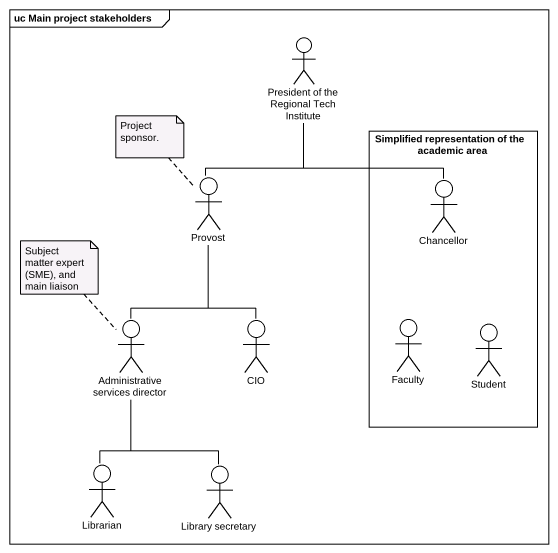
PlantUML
@startuml
mainframe uc Main project stakeholders
actor "President of the Regional Tech Institute" as President_of_the_Regional
rectangle "Simplified representation of the academic area" as Simplified_representation {
  actor Chancellor
  actor Faculty
  actor Student
}
actor Provost
actor "Administrative services director" as Administrative_services
actor CIO
actor Librarian
actor "Library secretary" as Library_secretary
Provost -up- President_of_the_Regional
Chancellor -up- President_of_the_Regional
Administrative_services -up- Provost
CIO -up- Provost
Librarian -up- Administrative_services
Library_secretary -up- Administrative_services
note top of Provost : Project sponsor.
note top of Administrative_services : Subject matter expert (SME), and main liaison
@enduml
